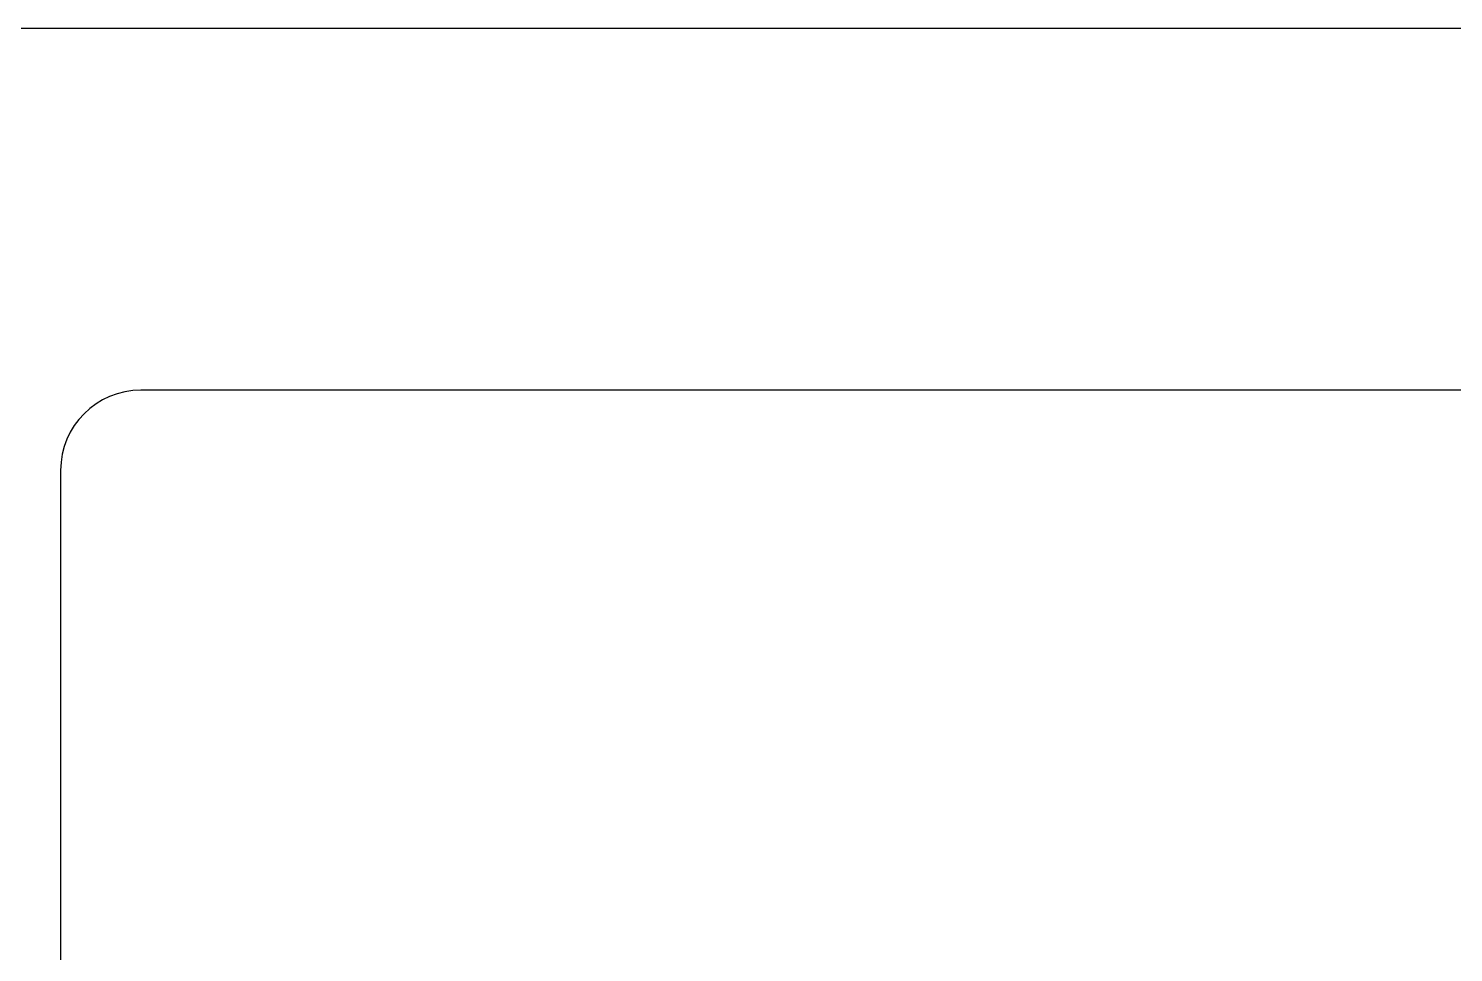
# Model space of a CAD drawing. Header units: millimetres. Extents: x -9 to 276, y -90 to 14.
# Drawn here: x 240.15 to 249.02, y 3.5 to 9.25 of the extents above; entities that cross this region are included whole.
import ezdxf

# ---------------------------------------------------------------- set-up
doc = ezdxf.new("R2010")
doc.units = ezdxf.units.MM
doc.layers.add('BLACK', color=7, linetype='CONTINUOUS')

msp = doc.modelspace()

# ---------------------------------------------------------------- linework, layer by layer
at = {"layer": 'BLACK', "linetype": 'Continuous'}
for p, q in [((242.947725, 9.25), (239.95184, 9.25)), ((243.233047, 9.250001), (242.947725, 9.25)), ((244.659659, 9.25), (243.233047, 9.250001)), ((245.002047, 9.249996), (244.659659, 9.25)), ((245.329752, 9.249992), (245.002047, 9.249996)), ((246.371593, 9.25), (245.329752, 9.249992)), ((246.731995, 9.250016), (246.371593, 9.25)), ((247.545494, 9.250039), (246.731995, 9.250016)), ((248.083527, 9.25), (247.545494, 9.250039)), ((248.446928, 9.249939), (248.083527, 9.25)), ((248.829543, 9.249875), (248.446928, 9.249939)), ((249.20263, 9.249854), (248.829543, 9.249875)), ((254.45145, 6.99795), (240.85145, 6.99795)), ((240.35145, 6.49795), (240.35145, -6.50205))]:
    msp.add_line(p, q, dxfattribs=at)
at = {"layer": 'BLACK'}
msp.add_arc((240.851451, 6.497949), 0.500001, 90.0001146, 179.9998854, dxfattribs=at)

doc.saveas('drawing.dxf')
